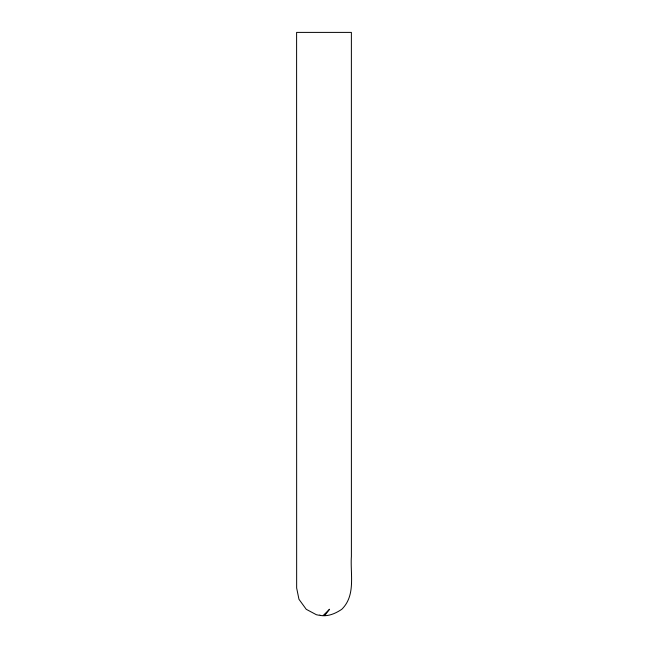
<?xml version="1.0" encoding="UTF-8"?>
<svg xmlns="http://www.w3.org/2000/svg" width="648" height="648" viewBox="0 0 648 648"><rect width="100%" height="100%" fill="white"/><g stroke="black" fill="none" stroke-linecap="round" stroke-linejoin="round"><path stroke-width="0.97" d="M319.869 614.855L319.334 615.308L316.418 614.741L306.237 609.298L298.963 599.287L296.654 588.036L296.606 32.4L351.378 32.4L351.394 556.357C350.139 574.112 356.076 595.261 341.763 609.314C335.324 613.599 328.058 616.783 320.177 615.438M329.5 609.298L325.345 614.741L323.263 615.43L329.5 609.298"/></g></svg>
